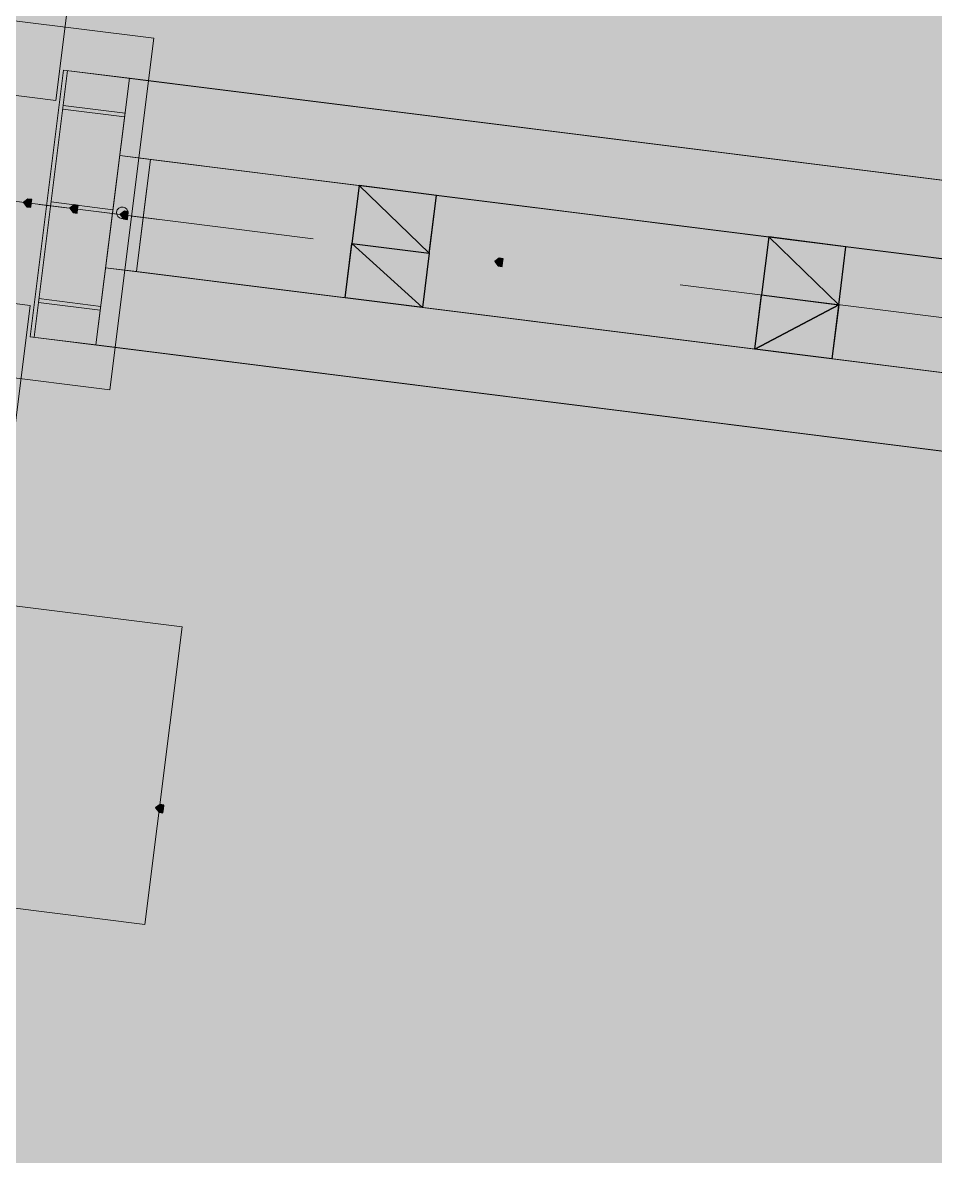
# Model space of a CAD drawing. Header units: metres. Extents: x -4 to 509425, y 7549 to 4732445.
# Drawn here: x 476006.797 to 476008.781, y 4719777.297 to 4719779.761 of the extents above; entities that cross this region are included whole.
import ezdxf

# ---------------------------------------------------------------- set-up
doc = ezdxf.new("R2010")
doc.units = ezdxf.units.M
doc.header["$LTSCALE"] = 0.01
doc.header["$MEASUREMENT"] = 0
doc.layers.get('0').update_dxf_attribs({"lineweight": 0})
doc.layers.add('_SUBESTACIÓN', color=1, linetype='Continuous')
doc.layers.add('SUBESTACION LA VID', color=253, linetype='Continuous')

# ---------------------------------------------------------------- blocks, each defined once
blk = doc.blocks.new('A$Cfff6051d')
at = {"layer": 'SUBESTACION LA VID', "transparency": 33554687}
h = blk.add_hatch(color=256, dxfattribs=at)
h.dxf.hatch_style = 2
h.paths.add_polyline_path([(476006.8153, 4719779.3681), (476006.8163, 4719779.3765), (476006.8079, 4719779.3776), (476006.7985, 4719779.3702), (476006.8058, 4719779.3608), (476006.8142, 4719779.3597)])
h = blk.add_hatch(color=256, dxfattribs=at)
h.dxf.hatch_style = 2
h.paths.add_polyline_path([(476006.8153, 4719779.3681), (476006.8163, 4719779.3765), (476006.8079, 4719779.3776), (476006.7985, 4719779.3702), (476006.8058, 4719779.3608), (476006.8142, 4719779.3597)])
h = blk.add_hatch(color=256, dxfattribs=at)
h.dxf.hatch_style = 2
h.paths.add_polyline_path([(476006.8153, 4719779.3681), (476006.8163, 4719779.3765), (476006.8079, 4719779.3776), (476006.7985, 4719779.3702), (476006.8058, 4719779.3608), (476006.8142, 4719779.3597)])
h = blk.add_hatch(color=256, dxfattribs=at)
h.dxf.hatch_style = 2
h.paths.add_polyline_path([(476006.9161, 4719779.3555), (476006.9171, 4719779.3639), (476006.9087, 4719779.3649), (476006.8993, 4719779.3576), (476006.9066, 4719779.3481), (476006.915, 4719779.3471)])
h = blk.add_hatch(color=256, dxfattribs=at)
h.dxf.hatch_style = 2
h.paths.add_polyline_path([(476006.9161, 4719779.3555), (476006.9171, 4719779.3639), (476006.9087, 4719779.3649), (476006.8993, 4719779.3576), (476006.9066, 4719779.3481), (476006.915, 4719779.3471)])
h = blk.add_hatch(color=256, dxfattribs=at)
h.dxf.hatch_style = 2
h.paths.add_polyline_path([(476006.9161, 4719779.3555), (476006.9171, 4719779.3639), (476006.9087, 4719779.3649), (476006.8993, 4719779.3576), (476006.9066, 4719779.3481), (476006.915, 4719779.3471)])
h = blk.add_hatch(color=256, dxfattribs=at)
h.dxf.hatch_style = 2
h.paths.add_polyline_path([(476007.0253, 4719779.3418), (476007.0263, 4719779.3502), (476007.0179, 4719779.3512), (476007.0085, 4719779.3439), (476007.0158, 4719779.3344), (476007.0242, 4719779.3334)])
h = blk.add_hatch(color=256, dxfattribs=at)
h.dxf.hatch_style = 2
h.paths.add_polyline_path([(476007.0253, 4719779.3418), (476007.0263, 4719779.3502), (476007.0179, 4719779.3512), (476007.0085, 4719779.3439), (476007.0158, 4719779.3344), (476007.0242, 4719779.3334)])
h = blk.add_hatch(color=256, dxfattribs=at)
h.dxf.hatch_style = 2
h.paths.add_polyline_path([(476007.0253, 4719779.3418), (476007.0263, 4719779.3502), (476007.0179, 4719779.3512), (476007.0085, 4719779.3439), (476007.0158, 4719779.3344), (476007.0242, 4719779.3334)])
h = blk.add_hatch(color=256, dxfattribs=at)
h.dxf.hatch_style = 2
h.paths.add_polyline_path([(476007.8401, 4719779.2396), (476007.8412, 4719779.248), (476007.8328, 4719779.2491), (476007.8233, 4719779.2417), (476007.8307, 4719779.2323), (476007.8391, 4719779.2312)])
h = blk.add_hatch(color=256, dxfattribs=at)
h.dxf.hatch_style = 2
h.paths.add_polyline_path([(476007.1025, 4719778.0522), (476007.1036, 4719778.0606), (476007.0952, 4719778.0617), (476007.0857, 4719778.0543), (476007.0931, 4719778.0449), (476007.1015, 4719778.0438)])
at = {"layer": 'SUBESTACION LA VID', "lineweight": 15}
for p, q in [((476006.8857, 4719779.6579), (476006.8131, 4719779.0783)), ((476006.8941, 4719779.6568), (476006.8215, 4719779.0772)), ((476006.8941, 4719779.6568), (476006.8731, 4719779.4888)), ((476019.8979, 4719778.0266), (476006.8857, 4719779.6579)), ((476006.9559, 4719779.0604), (476007.0285, 4719779.64)), ((476006.8836, 4719779.5728), (476007.018, 4719779.556)), ((476019.7256, 4719777.8775), (476007.0075, 4719779.472)), ((476007.4285, 4719779.2912), (476006.1685, 4719779.4492)), ((476007.4978, 4719779.1631), (476007.5283, 4719779.4067)), ((476007.6658, 4719779.142), (476007.6963, 4719779.3856)), ((476006.8909, 4719779.3586), (476006.8321, 4719779.366)), ((476006.8909, 4719779.3586), (476006.8321, 4719779.366)), ((476006.8909, 4719779.3586), (476006.8321, 4719779.366)), ((476006.8573, 4719779.3628), (476006.9917, 4719779.346)), ((476006.9917, 4719779.346), (476006.9329, 4719779.3534)), ((476006.9917, 4719779.346), (476006.9329, 4719779.3534)), ((476006.9917, 4719779.346), (476006.9329, 4719779.3534)), ((476007.0925, 4719779.3333), (476007.0337, 4719779.3407)), ((476007.0925, 4719779.3333), (476007.0337, 4719779.3407)), ((476007.0925, 4719779.3333), (476007.0337, 4719779.3407)), ((476008.3882, 4719779.0514), (476008.4187, 4719779.2951)), ((476008.5562, 4719779.0304), (476008.5867, 4719779.274)), ((476006.8215, 4719779.0772), (476006.8425, 4719779.2452)), ((476019.695, 4719777.6339), (476006.9769, 4719779.2284)), ((476006.9769, 4719779.2284), (476007.0441, 4719779.2199)), ((476009.4866, 4719779.0332), (476008.2265, 4719779.1912)), ((476006.832, 4719779.1612), (476006.9664, 4719779.1444)), ((476006.831, 4719779.1528), (476006.9654, 4719779.136)), ((476019.8252, 4719777.447), (476006.8131, 4719779.0783))]:
    blk.add_line(p, q, dxfattribs=at)
at = {"layer": 'SUBESTACION LA VID', "lineweight": 0}
for p, q in [((476009.3176, 4719779.1824), (476007.0747, 4719779.4636)), ((476006.9559, 4719779.0604), (476006.8131, 4719779.0783))]:
    blk.add_line(p, q, dxfattribs=at)
at = {"layer": 'SUBESTACION LA VID', "lineweight": 15}
for points in [[(476006.7597, 4719779.6054), (476006.8689, 4719779.5917), (476007.0037, 4719780.667), (476006.6257, 4719780.7144), (476006.4909, 4719779.6391), (476006.6001, 4719779.6254)], [(476007.0821, 4719779.7271), (476006.9863, 4719778.9627), (476006.2219, 4719779.0585), (476006.3177, 4719779.823), (476007.0821, 4719779.7271)], [(476007.0821, 4719779.7271), (476006.9863, 4719778.9627), (476006.2219, 4719779.0585), (476006.3177, 4719779.823), (476007.0821, 4719779.7271)], [(476006.9559, 4719779.0604), (476006.8131, 4719779.0783), (476006.8857, 4719779.6579), (476007.0285, 4719779.64), (476006.9559, 4719779.0604)], [(476009.4058, 4719779.342), (476007.0285, 4719779.64), (476006.9917, 4719779.346), (476007.0589, 4719779.3376), (476007.0747, 4719779.4636), (476007.5283, 4719779.4067), (476007.5125, 4719779.2807), (476007.6805, 4719779.2596), (476007.6963, 4719779.3856), (476008.4187, 4719779.2951), (476008.4029, 4719779.1691), (476008.5709, 4719779.148), (476008.5867, 4719779.274), (476009.3176, 4719779.1824)], [(476006.8847, 4719779.5812), (476007.0191, 4719779.5644), (476007.018, 4719779.556)], [(476007.0075, 4719779.472), (476007.0747, 4719779.4636), (476007.0441, 4719779.2199)], [(476006.8573, 4719779.3628), (476006.8583, 4719779.3712), (476006.9927, 4719779.3544)], [(476009.3332, 4719778.7623), (476006.9559, 4719779.0604), (476006.9917, 4719779.346), (476007.0589, 4719779.3376), (476007.0441, 4719779.2199), (476007.4978, 4719779.1631), (476007.5125, 4719779.2807), (476007.6805, 4719779.2596), (476007.6658, 4719779.142), (476008.3882, 4719779.0514), (476008.4029, 4719779.1691), (476008.5709, 4719779.148), (476008.5562, 4719779.0304), (476009.287, 4719778.9388)], [(476006.7039, 4719779.1602), (476006.8131, 4719779.1465), (476006.6783, 4719778.0713), (476006.3003, 4719778.1187), (476006.4351, 4719779.1939), (476006.5443, 4719779.1802)], [(476006.732, 4719778.4997), (476007.1436, 4719778.4481), (476007.0625, 4719777.8013), (476005.8697, 4719777.9508), (476005.9508, 4719778.5976), (476006.354, 4719778.5471)]]:
    blk.add_lwpolyline(points, dxfattribs=at)
at = {"layer": 'SUBESTACION LA VID', "lineweight": 0}
for points in [[(476007.0285, 4719779.64), (476017.3694, 4719778.3436), (476009.4058, 4719779.342)], [(476007.5283, 4719779.4067), (476009.3176, 4719779.1824), (476010.6364, 4719779.017), (476012.1317, 4719778.8296)], [(476008.5867, 4719779.274), (476007.5283, 4719779.4067), (476008.4187, 4719779.2951)], [(476007.4978, 4719779.1631), (476009.287, 4719778.9388), (476007.0441, 4719779.2199)], [(476008.5562, 4719779.0304), (476007.4978, 4719779.1631), (476008.3882, 4719779.0514)], [(476006.9559, 4719779.0604), (476017.2967, 4719777.764), (476009.3332, 4719778.7623)]]:
    blk.add_lwpolyline(points, dxfattribs=at)
at = {"layer": 'SUBESTACION LA VID'}
for points in [[(476007.5125, 4719779.2807), (476007.6805, 4719779.2596), (476007.5283, 4719779.4067)], [(476007.6805, 4719779.2596), (476007.6963, 4719779.3856), (476007.5283, 4719779.4067)], [(476006.8153, 4719779.3681), (476006.8163, 4719779.3765), (476006.8079, 4719779.3776), (476006.7985, 4719779.3702), (476006.8058, 4719779.3608), (476006.8142, 4719779.3597)], [(476006.8153, 4719779.3681), (476006.8163, 4719779.3765), (476006.8079, 4719779.3776), (476006.7985, 4719779.3702), (476006.8058, 4719779.3608), (476006.8142, 4719779.3597)], [(476006.8153, 4719779.3681), (476006.8163, 4719779.3765), (476006.8079, 4719779.3776), (476006.7985, 4719779.3702), (476006.8058, 4719779.3608), (476006.8142, 4719779.3597)], [(476006.9161, 4719779.3555), (476006.9171, 4719779.3639), (476006.9087, 4719779.3649), (476006.8993, 4719779.3576), (476006.9066, 4719779.3481), (476006.915, 4719779.3471)], [(476006.9161, 4719779.3555), (476006.9171, 4719779.3639), (476006.9087, 4719779.3649), (476006.8993, 4719779.3576), (476006.9066, 4719779.3481), (476006.915, 4719779.3471)], [(476006.9161, 4719779.3555), (476006.9171, 4719779.3639), (476006.9087, 4719779.3649), (476006.8993, 4719779.3576), (476006.9066, 4719779.3481), (476006.915, 4719779.3471)], [(476007.0253, 4719779.3418), (476007.0263, 4719779.3502), (476007.0179, 4719779.3512), (476007.0085, 4719779.3439), (476007.0158, 4719779.3344), (476007.0242, 4719779.3334)], [(476007.0253, 4719779.3418), (476007.0263, 4719779.3502), (476007.0179, 4719779.3512), (476007.0085, 4719779.3439), (476007.0158, 4719779.3344), (476007.0242, 4719779.3334)], [(476007.0253, 4719779.3418), (476007.0263, 4719779.3502), (476007.0179, 4719779.3512), (476007.0085, 4719779.3439), (476007.0158, 4719779.3344), (476007.0242, 4719779.3334)], [(476008.4029, 4719779.1691), (476008.5709, 4719779.148), (476008.4187, 4719779.2951)], [(476008.5709, 4719779.148), (476008.5867, 4719779.274), (476008.4187, 4719779.2951)], [(476007.4978, 4719779.1631), (476007.5125, 4719779.2807), (476007.6658, 4719779.142)], [(476007.6658, 4719779.142), (476007.5125, 4719779.2807), (476007.6805, 4719779.2596)], [(476007.8401, 4719779.2396), (476007.8412, 4719779.248), (476007.8328, 4719779.2491), (476007.8233, 4719779.2417), (476007.8307, 4719779.2323), (476007.8391, 4719779.2312)], [(476008.3882, 4719779.0514), (476008.4029, 4719779.1691), (476008.5709, 4719779.148)], [(476008.5562, 4719779.0304), (476008.3882, 4719779.0514), (476008.5709, 4719779.148)], [(476007.1025, 4719778.0522), (476007.1036, 4719778.0606), (476007.0952, 4719778.0617), (476007.0857, 4719778.0543), (476007.0931, 4719778.0449), (476007.1015, 4719778.0438)]]:
    blk.add_lwpolyline(points, close=True, dxfattribs=at)
at = {"layer": 'SUBESTACION LA VID', "lineweight": 0}
for points in [[(476007.5125, 4719779.2807), (476007.6805, 4719779.2596), (476007.5283, 4719779.4067)], [(476007.6805, 4719779.2596), (476007.6963, 4719779.3856), (476007.5283, 4719779.4067)], [(476006.8153, 4719779.3681), (476006.8163, 4719779.3765), (476006.8079, 4719779.3776), (476006.7985, 4719779.3702), (476006.8058, 4719779.3608), (476006.8142, 4719779.3597)], [(476006.8153, 4719779.3681), (476006.8163, 4719779.3765), (476006.8079, 4719779.3776), (476006.7985, 4719779.3702), (476006.8058, 4719779.3608), (476006.8142, 4719779.3597)], [(476006.8153, 4719779.3681), (476006.8163, 4719779.3765), (476006.8079, 4719779.3776), (476006.7985, 4719779.3702), (476006.8058, 4719779.3608), (476006.8142, 4719779.3597)], [(476006.9161, 4719779.3555), (476006.9171, 4719779.3639), (476006.9087, 4719779.3649), (476006.8993, 4719779.3576), (476006.9066, 4719779.3481), (476006.915, 4719779.3471)], [(476006.9161, 4719779.3555), (476006.9171, 4719779.3639), (476006.9087, 4719779.3649), (476006.8993, 4719779.3576), (476006.9066, 4719779.3481), (476006.915, 4719779.3471)], [(476006.9161, 4719779.3555), (476006.9171, 4719779.3639), (476006.9087, 4719779.3649), (476006.8993, 4719779.3576), (476006.9066, 4719779.3481), (476006.915, 4719779.3471)], [(476007.0253, 4719779.3418), (476007.0263, 4719779.3502), (476007.0179, 4719779.3512), (476007.0085, 4719779.3439), (476007.0158, 4719779.3344), (476007.0242, 4719779.3334)], [(476007.0253, 4719779.3418), (476007.0263, 4719779.3502), (476007.0179, 4719779.3512), (476007.0085, 4719779.3439), (476007.0158, 4719779.3344), (476007.0242, 4719779.3334)], [(476007.0253, 4719779.3418), (476007.0263, 4719779.3502), (476007.0179, 4719779.3512), (476007.0085, 4719779.3439), (476007.0158, 4719779.3344), (476007.0242, 4719779.3334)], [(476008.4029, 4719779.1691), (476008.5709, 4719779.148), (476008.4187, 4719779.2951)], [(476008.5709, 4719779.148), (476008.5867, 4719779.274), (476008.4187, 4719779.2951)], [(476007.4978, 4719779.1631), (476007.5125, 4719779.2807), (476007.6658, 4719779.142)], [(476007.6658, 4719779.142), (476007.5125, 4719779.2807), (476007.6805, 4719779.2596)], [(476007.8401, 4719779.2396), (476007.8412, 4719779.248), (476007.8328, 4719779.2491), (476007.8233, 4719779.2417), (476007.8307, 4719779.2323), (476007.8391, 4719779.2312)], [(476008.3882, 4719779.0514), (476008.4029, 4719779.1691), (476008.5709, 4719779.148)], [(476008.5562, 4719779.0304), (476008.3882, 4719779.0514), (476008.5709, 4719779.148)], [(476007.1025, 4719778.0522), (476007.1036, 4719778.0606), (476007.0952, 4719778.0617), (476007.0857, 4719778.0543), (476007.0931, 4719778.0449), (476007.1015, 4719778.0438)]]:
    blk.add_lwpolyline(points, close=True, dxfattribs=at)
at = {"layer": 'SUBESTACION LA VID', "lineweight": 15}
blk.add_open_spline([(476007.0006, 4719779.3491), (476006.9997, 4719779.3422), (476007.0047, 4719779.3358), (476007.0116, 4719779.335), (476007.0186, 4719779.3341), (476007.0249, 4719779.339), (476007.0258, 4719779.346), (476007.0267, 4719779.3529), (476007.0218, 4719779.3593), (476007.0148, 4719779.3602), (476007.0078, 4719779.361), (476007.0015, 4719779.3561), (476007.0006, 4719779.3491)], degree=3, knots=[0, 0, 0, 0, 1, 1, 1, 2, 2, 2, 3, 3, 3, 4, 4, 4, 4], dxfattribs=at)
blk.add_open_spline([(476007.0006, 4719779.3491), (476006.9997, 4719779.3422), (476007.0047, 4719779.3358), (476007.0116, 4719779.335), (476007.0186, 4719779.3341), (476007.0249, 4719779.339), (476007.0258, 4719779.346), (476007.0267, 4719779.3529), (476007.0218, 4719779.3593), (476007.0148, 4719779.3602), (476007.0078, 4719779.361), (476007.0015, 4719779.3561), (476007.0006, 4719779.3491)], degree=3, knots=[0, 0, 0, 0, 1, 1, 1, 2, 2, 2, 3, 3, 3, 4, 4, 4, 4], dxfattribs=at)

msp = doc.modelspace()

# ---------------------------------------------------------------- hatches: boundary and pattern name
at = {"layer": '_SUBESTACIÓN', "transparency": 33554559}
h = msp.add_hatch(color=1, dxfattribs=at)
h.dxf.hatch_style = 1
h.paths.add_polyline_path([(475968.6399, 4719805.825), (476089.9386, 4719790.615), (476078.1686, 4719696.74), (475956.8686, 4719711.9502)])

# ---------------------------------------------------------------- block references
at = {"linetype": 'Continuous'}
msp.add_blockref('A$Cfff6051d', (0, 0), dxfattribs=at)

doc.saveas('drawing.dxf')
